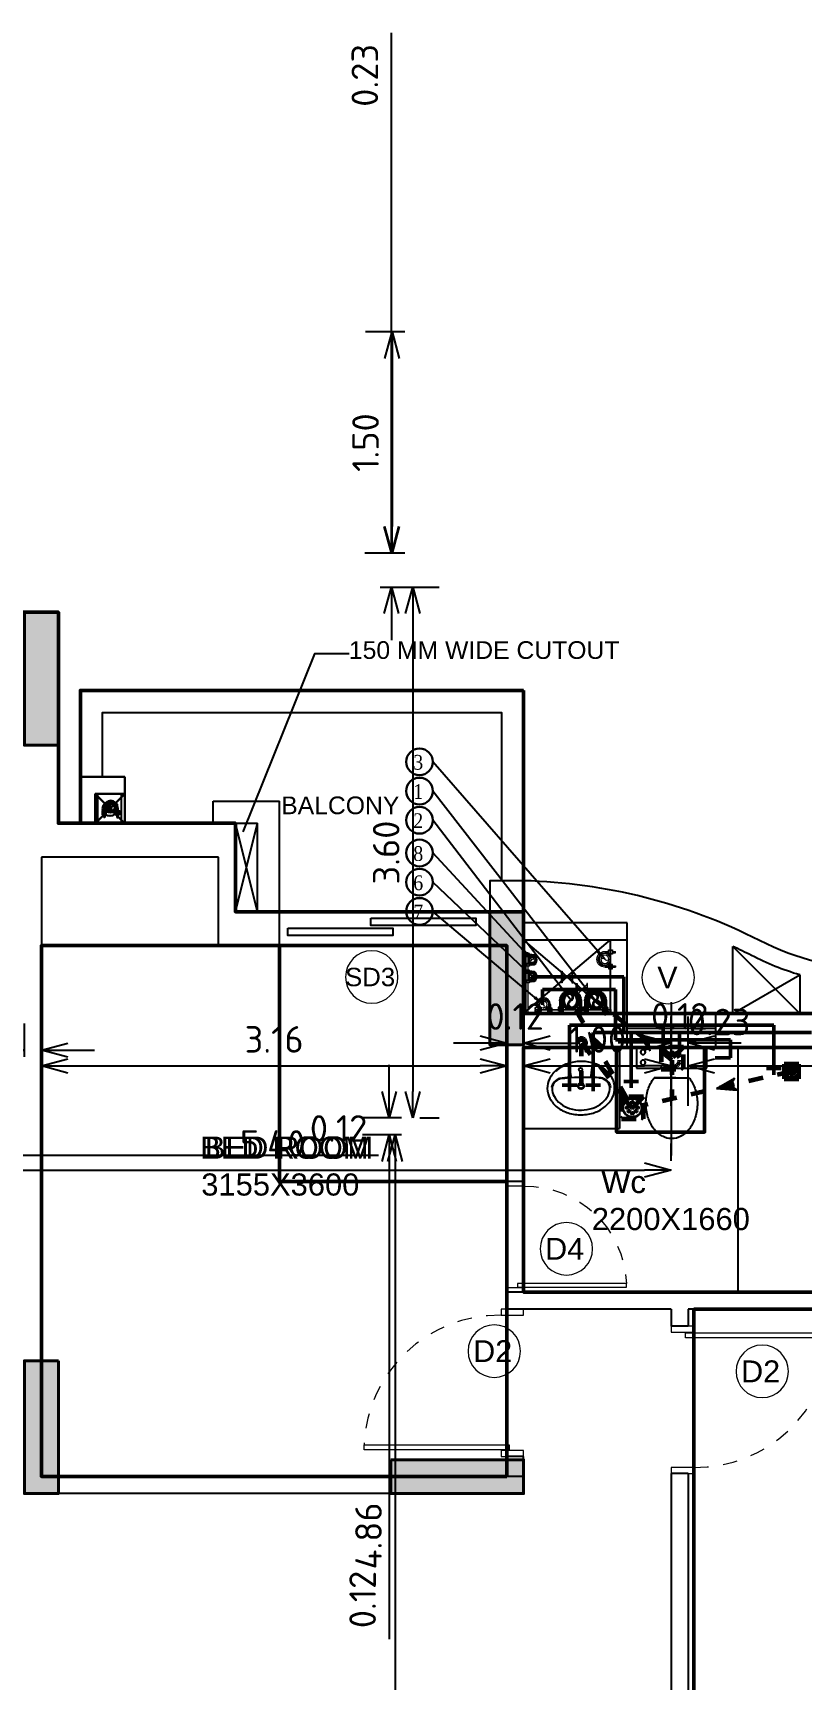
# Model space of a CAD drawing. Header units: inches. Extents: x 0 to 429, y 0 to 146.
# Drawn here: x 191.74 to 196.96, y 123.6 to 134.77 of the extents above; entities that cross this region are included whole.
import ezdxf
from ezdxf.enums import TextEntityAlignment as Align

# ---------------------------------------------------------------- set-up
doc = ezdxf.new("R2010")
doc.units = ezdxf.units.IN
doc.header["$MEASUREMENT"] = 0
doc.linetypes.add('Xr-4BHK-A-B-Ground-Sub$0$HIDDEN', pattern=[0.375, 0.25, -0.125])
doc.layers.get('DEFPOINTS').update_dxf_attribs({"lineweight": 18})
for name, color, linetype, lineweight in [('FLOOR-GROUND', 7, 'Continuous', 50), ('XR-4BHK-A-B-GROUND-SUB$0$1PL-SHAFT-PIPE-TEXT-50', 213, 'Continuous', 30), ('XR-4BHK-A-B-GROUND-SUB$0$CUTOUT', 6, 'Continuous', 30), ('XR-4BHK-A-B-GROUND-SUB$0$DOOR', 34, 'Continuous', 20), ('XR-4BHK-A-B-GROUND-SUB$0$PIPE', 30, 'Continuous', 30), ('XR-4BHK-A-B-GROUND-SUB$0$TOWER-COL', 1, 'Continuous', 40), ('XR-4BHK-A-B-GROUND-SUB$0$TOWER-COL-HATCH', 9, 'Continuous', 5), ('XR-4BHK-A-B-GROUND-SUB$0$WALL', 7, 'Continuous', 30)]:
    doc.layers.add(name, color=color, linetype=linetype, lineweight=lineweight)
doc.layers.add('XR-4BHK-A-B-GROUND-SUB$0$1PL-SHAFT-PIPE', color=7, linetype='Continuous')
doc.layers.add('XR-4BHK-A-B-GROUND-SUB$0$ELE', color=4, linetype='Continuous')
for name, color, linetype, lineweight, true_color in [('XR-4BHK-A-B-GROUND-SUB$0$SEWERARE LINE', 7, 'Continuous', 35, 0xca2d12), ('XR-4BHK-A-B-GROUND-SUB$0$STROM WATER', 7, 'Continuous', 25, 0x00001a), ('XR-4BHK-A-B-GROUND-SUB$0$WATER SUPPLAY', 7, 'Continuous', 0, 0x00f000)]:
    doc.layers.add(name, color=color, linetype=linetype, lineweight=lineweight, true_color=true_color)
doc.styles.add('Sanvi Common', font='isocpeur.ttf')
doc.styles.add('Xr-4BHK-A-B-Ground-Sub$0$$0$DIM', font='arial.ttf', dxfattribs={"height": 4})
doc.styles.add('Xr-4BHK-A-B-Ground-Sub$0$$1$Standard', font='arial.ttf')
doc.styles.add('Xr-4BHK-A-B-Ground-Sub$0$DIM', font='arial.ttf')
doc.styles.add('Xr-4BHK-A-B-Ground-Sub$0$Standard', font='ARIALN.TTF')
doc.styles.add('Xr-4BHK-A-B-Ground-Sub$0$TIMES-ROMAN', font='times.ttf', dxfattribs={"width": 0.9})
doc.styles.add('Xr-4BHK-A-B-Typical-Sub$0$DIM', font='arial.ttf')
doc.dimstyles.new('Sanvi Common', dxfattribs={"dimtxt": 0.18, "dimasz": 0.18, "dimexe": 0.18, "dimexo": 0.0625, "dimgap": 0.09, "dimtad": 1, "dimzin": 0, "dimdsep": 46, "dimtxsty": 'Sanvi Common', "dimblk": 'OPEN30', "dimcen": 0.09, "dimclrd": 68, "dimclre": 68, "dimclrt": 40, "dimadec": 0, "dimazin": 0, "dimtfac": 1, "dimtofl": 0, "dimtmove": 0, "dimatfit": 3, "dimldrblk": 'OPEN30', "dimfxl": 1, "dimtolj": 1, "dimtzin": 0, "dimarcsym": 0})
doc.dimstyles.new('Xr-4BHK-A-B-Ground-Sub$0$DIM 75', dxfattribs={"dimtxt": 75, "dimasz": 75, "dimexe": 0.18, "dimexo": 0.0625, "dimgap": 0.09, "dimtad": 0, "dimtih": 1, "dimtoh": 1, "dimdec": 0, "dimzin": 0, "dimdsep": 46, "dimtxsty": 'Xr-4BHK-A-B-Ground-Sub$0$Standard', "dimcen": 0.09, "dimclrd": 256, "dimclre": 256, "dimclrt": 256, "dimadec": 0, "dimazin": 0, "dimtfac": 1, "dimtdec": 0, "dimtofl": 0, "dimtmove": 0, "dimatfit": 3, "dimfxl": 1, "dimtolj": 1, "dimtzin": 0, "dimarcsym": 0})

# ---------------------------------------------------------------- blocks, each defined once
blk = doc.blocks.new('Xr-4BHK-A-B-Ground-Sub$0$basin6')
blk.add_lwpolyline([(285, -227, 0.120605), (265, -143, 0.10507), (202, -67, 0.088649), (113, -18, 0.079738), (1, 0, 0.079738), (-111, -18, 0.088649), (-201, -66, 0.10507), (-264, -142, 0.120605), (-285, -226, 0.120605), (-264, -310, 0.10507), (-202, -387, 0.088649), (-112, -435, 0.079738), (0, -453, 0.079738), (112, -436, 0.088649), (201, -387, 0.10507), (265, -311, 0.120605)], format="xyb", close=True)
for points in [[(-210, -80, -0.016805), (-198, -70, -0.092161), (-106, -21, -0.435128), (-100, -25), (-85, -124, -0.44775), (-92, -134, 0.015365), (-179, -141, 0.272514), (-249, -216, 0.272514)], [(210, -80, 0.016805), (198, -70, 0.092161), (107, -21, 0.435128), (100, -25), (86, -124, 0.396344), (97, -135, -0.011856), (170, -140, -0.340407), (250, -227)], [(-244, -217, 0.017243), (-245, -226, 0.120605), (-229, -292, 0.10507), (-177, -355, 0.088649), (-99, -397, 0.079738), (0, -413, 0.079738), (99, -398, 0.088649), (177, -356, 0.10507), (229, -293, 0.120605), (245, -227, 0.120605)]]:
    blk.add_lwpolyline(points, format="xyb")
for centre, radius in [((0, -69), 14.5), ((1, -209), 26.4), ((1, -209), 21)]:
    blk.add_circle(centre, radius)
for centre, radius, start, end in [((-3, -1750), 1614, 84.2769, 96.2123), ((-151, -238), 95.4, 106.2953, 167.2703), ((155, -235), 90.2, 4.8775, 88.7186)]:
    blk.add_arc(centre, radius, start, end)
blk = doc.blocks.new('Xr-4BHK-A-B-Ground-Sub$0$1111')
for p, q in [((-6719, 24832), (-6719, 24832)), ((-6770, 24611), (-7009, 24611)), ((-6919, 24611), (-6770, 24611)), ((-7128, 24546), (-7128, 24404)), ((-6651, 24546), (-7128, 24546)), ((-6651, 24404), (-6651, 24546)), ((-7128, 24404), (-6651, 24404)), ((-6850, 24404), (-6850, 24404)), ((-6703, 24404), (-6703, 24404))]:
    blk.add_line(p, q)
at = {"extrusion": (0, 0, -1)}
for centre, major_axis, ratio, start_param, end_param in [((-6890, 24895), (90.6, 90.6), 1, -1.303122, -0.785398), ((-6890, 24895), (-90.6, 90.6), 1, 0.785398, 1.303122), ((-6811, 24807), (176, 176), 1, 4.219591, 4.555787), ((-6859, 24842), (-134, 134), 1, 6.126583, 6.550859), ((-6920, 24842), (134, 134), 1, -0.267674, 0.156602), ((-6968, 24807), (-176, 176), 1, 1.727398, 2.063595), ((-6736, 24784), (232, 232), 1, 3.926991, 4.219591), ((-7043, 24784), (232, 232), 1, 0.492798, 0.785398), ((-6736, 24784), (-232, 232), 1, 5.205187, 5.497787), ((-6811, 24762), (-176, 176), 1, 4.868991, 5.205187), ((-6968, 24762), (-231, 91), 0.988951, 3.056609, 3.421062), ((-7043, 24784), (232, 232), 1, 0.785398, 1.077998), ((-6859, 24727), (-134, 134), 1, 4.837165, 4.868991), ((-6695, 24507), (-11.5, 11.5), 1, 3.141593, 9.424778), ((-6695, 24437), (11.5, 11.5), 1, 1.570796326805002, 7.853981633984588)]:
    blk.add_ellipse(centre, major_axis=major_axis, ratio=ratio, start_param=start_param, end_param=end_param, dxfattribs=at)
blk = doc.blocks.new('Xr-4BHK-A-B-Ground-Sub$0$d-750')
at = {"layer": 'XR-4BHK-A-B-GROUND-SUB$0$DOOR'}
for p, q in [((0, 718.7), (0, 750)), ((0, 750), (115, 750)), ((115, 718.7), (0, 718.7)), ((115, 750), (115, 718.7)), ((0, 0), (0, 31.2)), ((0, 31.2), (115, 31.2)), ((115, 31.2), (115, 0)), ((115, 0), (0, 0))]:
    blk.add_line(p, q, dxfattribs=at)
blk.add_lwpolyline([(73.9, 34.2), (811.3, 34.2), (811.3, 59.2), (73.9, 59.2)], close=True, dxfattribs=at)
at = {"layer": 'XR-4BHK-A-B-GROUND-SUB$0$DOOR', "color": 8, "linetype": 'Xr-4BHK-A-B-Ground-Sub$0$HIDDEN', "extrusion": (0, 0, -1)}
blk.add_ellipse((125, 31.2), major_axis=(218.4, 652.1), ratio=0.99874, start_param=-0.33813, end_param=1.207251, dxfattribs=at)
blk = doc.blocks.new('Xr-4BHK-A-B-Ground-Sub$0$RWP')
at = {"layer": 'XR-4BHK-A-B-GROUND-SUB$0$CUTOUT'}
for p, q in [((0, 200), (200, 0)), ((200, 200), (0, 0))]:
    blk.add_line(p, q, dxfattribs=at)
blk.add_lwpolyline([(0, 0), (200, 0), (200, 200), (0, 200)], close=True, dxfattribs=at)
at = {"layer": 'XR-4BHK-A-B-GROUND-SUB$0$ELE'}
for p, q in [((0, 200), (0, 0)), ((25, 200), (25, 0))]:
    blk.add_line(p, q, dxfattribs=at)
at = {"layer": 'XR-4BHK-A-B-GROUND-SUB$0$PIPE'}
blk.add_circle((100, 100), 50, dxfattribs=at)
at = {"layer": 'XR-4BHK-A-B-GROUND-SUB$0$WALL'}
for p, q in [((0, 315), (300, 315)), ((0, 200), (0, 315)), ((300, 0), (300, 315)), ((0, 200), (185, 200)), ((185, 0), (185, 200))]:
    blk.add_line(p, q, dxfattribs=at)
blk = doc.blocks.new('Xr-4BHK-A-B-Ground-Sub$0$REV.CO.')
at = {"layer": 'XR-4BHK-A-B-GROUND-SUB$0$TOWER-COL-HATCH'}
for points in [[(451646, 19800), (451416, 19800), (451416, 20700), (451646, 20700)], [(454801, 18670), (454571, 18670), (454571, 17769), (454801, 17769)], [(451646, 14725), (451416, 14725), (451416, 15626), (451646, 15626)], [(454801, 14955), (454801, 14725), (453901, 14725), (453901, 14955)]]:
    blk.add_hatch(color=256, dxfattribs=at).paths.add_polyline_path(points)
at = {"layer": 'XR-4BHK-A-B-GROUND-SUB$0$TOWER-COL'}
for points in [[(451646, 20700), (451416, 20700), (451416, 19800), (451646, 19800)], [(454801, 18670), (454571, 18670), (454571, 17769), (454801, 17769)], [(451646, 15626), (451416, 15626), (451416, 14725), (451646, 14725)], [(453901, 14955), (453901, 14725), (454801, 14725), (454801, 14955)]]:
    blk.add_lwpolyline(points, close=True, dxfattribs=at)
blk = doc.blocks.new('Xr-4BHK-A-B-Ground-Sub$0$$0$DOOR NO')
at = {"lineweight": 0}
blk.add_circle((0, 0), 10, dxfattribs=at)
at = {"style": 'Xr-4BHK-A-B-Ground-Sub$0$$0$DIM'}
blk.add_attdef('X1', text='', height=9, dxfattribs=at).set_placement((0, 0), align=Align.MIDDLE_CENTER)
blk = doc.blocks.new('_Open30')
at = {"color": 0, "linetype": 'ByBlock', "lineweight": -2}
for p, q in [((-1, 0.268), (0, 0)), ((0, 0), (-1, -0.268)), ((0, 0), (-1, 0))]:
    blk.add_line(p, q, dxfattribs=at)
blk = doc.blocks.new('*D101')
at = {"color": 68, "lineweight": -2, "transparency": 16777216}
for p, q in [((191.685, 127.827), (191.685, 128.052)), ((191.8, 127.827), (191.8, 128.052)), ((191.505, 127.872), (188.265, 127.872)), ((191.98, 127.872), (192.16, 127.872))]:
    blk.add_line(p, q, dxfattribs=at)
at = {"layer": 'DEFPOINTS', "color": 0, "transparency": 16777216}
for p in [(191.8, 127.872), (191.685, 127.765), (191.8, 127.765)]:
    blk.add_point(p, dxfattribs=at)
at = {"color": 68, "lineweight": -2, "transparency": 16777216, "xscale": 0.18, "yscale": 0.18, "zscale": 0.18}
blk.add_blockref('_Open30', (191.685, 127.872), dxfattribs=at)
at = {"color": 68, "lineweight": -2, "transparency": 16777216, "xscale": 0.18, "yscale": 0.18, "zscale": 0.18, "rotation": 180}
blk.add_blockref('_Open30', (191.8, 127.872), dxfattribs=at)
at = {"color": 40, "transparency": 16777216, "insert": (188.535, 128.052), "char_height": 0.18, "attachment_point": 5, "style": 'Sanvi Common'}
blk.add_mtext('\\A1;0.12', dxfattribs=at)
blk = doc.blocks.new('*D102')
at = {"color": 68, "lineweight": -2, "transparency": 16777216}
for p, q in [((191.8, 127.827), (191.8, 127.945)), ((194.955, 127.589), (194.955, 127.945)), ((191.98, 127.765), (194.775, 127.765))]:
    blk.add_line(p, q, dxfattribs=at)
at = {"layer": 'DEFPOINTS', "color": 0, "transparency": 16777216}
for p in [(191.8, 127.765), (194.955, 127.765), (194.955, 127.527)]:
    blk.add_point(p, dxfattribs=at)
at = {"color": 68, "lineweight": -2, "transparency": 16777216, "xscale": 0.18, "yscale": 0.18, "zscale": 0.18, "rotation": 180}
blk.add_blockref('_Open30', (191.8, 127.765), dxfattribs=at)
at = {"color": 68, "lineweight": -2, "transparency": 16777216, "xscale": 0.18, "yscale": 0.18, "zscale": 0.18}
blk.add_blockref('_Open30', (194.955, 127.765), dxfattribs=at)
at = {"color": 40, "transparency": 16777216, "insert": (193.378, 127.945), "char_height": 0.18, "attachment_point": 5, "style": 'Sanvi Common'}
blk.add_mtext('\\A1;3.16', dxfattribs=at)
blk = doc.blocks.new('*D103')
at = {"color": 68, "lineweight": -2, "transparency": 16777216}
for p, q in [((194.955, 127.589), (194.955, 128.1)), ((195.07, 127.589), (195.07, 128.1)), ((194.775, 127.92), (194.595, 127.92)), ((195.25, 127.92), (195.43, 127.92))]:
    blk.add_line(p, q, dxfattribs=at)
at = {"layer": 'DEFPOINTS', "color": 0, "transparency": 16777216}
for p in [(195.07, 127.92), (194.955, 127.527), (195.07, 127.527)]:
    blk.add_point(p, dxfattribs=at)
at = {"color": 68, "lineweight": -2, "transparency": 16777216, "xscale": 0.18, "yscale": 0.18, "zscale": 0.18}
blk.add_blockref('_Open30', (194.955, 127.92), dxfattribs=at)
at = {"color": 68, "lineweight": -2, "transparency": 16777216, "xscale": 0.18, "yscale": 0.18, "zscale": 0.18, "rotation": 180}
blk.add_blockref('_Open30', (195.07, 127.92), dxfattribs=at)
at = {"color": 40, "transparency": 16777216, "insert": (195.013, 128.1), "char_height": 0.18, "attachment_point": 5, "style": 'Sanvi Common'}
blk.add_mtext('\\A1;0.12', dxfattribs=at)
blk = doc.blocks.new('*D104')
at = {"color": 68, "lineweight": -2, "transparency": 16777216}
for p, q in [((195.07, 127.589), (195.07, 127.945)), ((196.07, 127.494), (196.07, 127.945)), ((195.25, 127.765), (195.89, 127.765))]:
    blk.add_line(p, q, dxfattribs=at)
at = {"layer": 'DEFPOINTS', "color": 0, "transparency": 16777216}
for p in [(196.07, 127.765), (195.07, 127.527), (196.07, 127.432)]:
    blk.add_point(p, dxfattribs=at)
at = {"color": 68, "lineweight": -2, "transparency": 16777216, "xscale": 0.18, "yscale": 0.18, "zscale": 0.18, "rotation": 180}
blk.add_blockref('_Open30', (195.07, 127.765), dxfattribs=at)
at = {"color": 68, "lineweight": -2, "transparency": 16777216, "xscale": 0.18, "yscale": 0.18, "zscale": 0.18}
blk.add_blockref('_Open30', (196.07, 127.765), dxfattribs=at)
at = {"color": 40, "transparency": 16777216, "insert": (195.57, 127.945), "char_height": 0.18, "attachment_point": 5, "style": 'Sanvi Common'}
blk.add_mtext('\\A1;1.00', dxfattribs=at)
blk = doc.blocks.new('*D105')
at = {"color": 68, "lineweight": -2, "transparency": 16777216}
for p, q in [((196.07, 127.494), (196.07, 128.101)), ((196.185, 127.494), (196.185, 128.101)), ((195.89, 127.921), (195.71, 127.921)), ((196.365, 127.921), (196.545, 127.921))]:
    blk.add_line(p, q, dxfattribs=at)
at = {"layer": 'DEFPOINTS', "color": 0, "transparency": 16777216}
for p in [(196.185, 127.921), (196.07, 127.432), (196.185, 127.432)]:
    blk.add_point(p, dxfattribs=at)
at = {"color": 68, "lineweight": -2, "transparency": 16777216, "xscale": 0.18, "yscale": 0.18, "zscale": 0.18}
blk.add_blockref('_Open30', (196.07, 127.921), dxfattribs=at)
at = {"color": 68, "lineweight": -2, "transparency": 16777216, "xscale": 0.18, "yscale": 0.18, "zscale": 0.18, "rotation": 180}
blk.add_blockref('_Open30', (196.185, 127.921), dxfattribs=at)
at = {"color": 40, "transparency": 16777216, "insert": (196.128, 128.101), "char_height": 0.18, "attachment_point": 5, "style": 'Sanvi Common'}
blk.add_mtext('\\A1;0.12', dxfattribs=at)
blk = doc.blocks.new('*D106')
at = {"color": 68, "lineweight": -2, "transparency": 16777216}
for p, q in [((196.185, 127.494), (196.185, 127.945)), ((199.635, 127.689), (199.635, 127.945)), ((196.365, 127.765), (199.455, 127.765))]:
    blk.add_line(p, q, dxfattribs=at)
at = {"layer": 'DEFPOINTS', "color": 0, "transparency": 16777216}
for p in [(199.635, 127.765), (199.635, 127.627), (196.185, 127.432)]:
    blk.add_point(p, dxfattribs=at)
at = {"color": 68, "lineweight": -2, "transparency": 16777216, "xscale": 0.18, "yscale": 0.18, "zscale": 0.18, "rotation": 180}
blk.add_blockref('_Open30', (196.185, 127.765), dxfattribs=at)
at = {"color": 68, "lineweight": -2, "transparency": 16777216, "xscale": 0.18, "yscale": 0.18, "zscale": 0.18}
blk.add_blockref('_Open30', (199.635, 127.765), dxfattribs=at)
at = {"color": 40, "transparency": 16777216, "insert": (197.91, 127.945), "char_height": 0.18, "attachment_point": 5, "style": 'Sanvi Common'}
blk.add_mtext('\\A1;3.45', dxfattribs=at)
blk = doc.blocks.new('*D107')
at = {"color": 68, "lineweight": -2, "transparency": 16777216}
for p, q in [((199.635, 127.689), (199.635, 128.063)), ((199.865, 127.689), (199.865, 128.063)), ((199.455, 127.883), (196.107, 127.883)), ((200.045, 127.883), (200.225, 127.883))]:
    blk.add_line(p, q, dxfattribs=at)
at = {"layer": 'DEFPOINTS', "color": 0, "transparency": 16777216}
for p in [(199.865, 127.883), (199.635, 127.627), (199.865, 127.627)]:
    blk.add_point(p, dxfattribs=at)
at = {"color": 68, "lineweight": -2, "transparency": 16777216, "xscale": 0.18, "yscale": 0.18, "zscale": 0.18}
blk.add_blockref('_Open30', (199.635, 127.883), dxfattribs=at)
at = {"color": 68, "lineweight": -2, "transparency": 16777216, "xscale": 0.18, "yscale": 0.18, "zscale": 0.18, "rotation": 180}
blk.add_blockref('_Open30', (199.865, 127.883), dxfattribs=at)
at = {"color": 40, "transparency": 16777216, "insert": (196.395, 128.063), "char_height": 0.18, "attachment_point": 5, "style": 'Sanvi Common'}
blk.add_mtext('\\A1;0.23', dxfattribs=at)
blk = doc.blocks.new('*D117')
at = {"color": 68, "lineweight": -2, "transparency": 16777216}
for p, q in [((194.264, 132.742), (193.998, 132.742)), ((194.178, 132.562), (194.178, 131.422)), ((194.264, 131.242), (193.998, 131.242))]:
    blk.add_line(p, q, dxfattribs=at)
at = {"layer": 'DEFPOINTS', "color": 0, "transparency": 16777216}
for p in [(194.326, 132.742), (194.178, 131.242), (194.326, 131.242)]:
    blk.add_point(p, dxfattribs=at)
at = {"color": 68, "lineweight": -2, "transparency": 16777216, "xscale": 0.18, "yscale": 0.18, "zscale": 0.18}
for p, rotation in [((194.178, 132.742), 90), ((194.178, 131.242), 270)]:
    blk.add_blockref('_Open30', p, dxfattribs=dict(at, rotation=rotation))
at = {"color": 40, "transparency": 16777216, "insert": (193.998, 131.992), "char_height": 0.18, "attachment_point": 5, "rotation": 90, "style": 'Sanvi Common'}
blk.add_mtext('\\A1;1.50', dxfattribs=at)
blk = doc.blocks.new('*D118')
at = {"color": 68, "lineweight": -2, "transparency": 16777216}
for p, q in [((194.173, 131.422), (194.173, 134.77)), ((194.264, 131.242), (193.993, 131.242)), ((194.098, 131.012), (194.353, 131.012)), ((194.173, 130.832), (194.173, 130.652))]:
    blk.add_line(p, q, dxfattribs=at)
at = {"layer": 'DEFPOINTS', "color": 0, "transparency": 16777216}
for p in [(194.326, 131.242), (194.035, 131.012), (194.173, 131.012)]:
    blk.add_point(p, dxfattribs=at)
at = {"color": 68, "lineweight": -2, "transparency": 16777216, "xscale": 0.18, "yscale": 0.18, "zscale": 0.18}
for p, rotation in [((194.173, 131.242), 270), ((194.173, 131.012), 90)]:
    blk.add_blockref('_Open30', p, dxfattribs=dict(at, rotation=rotation))
at = {"color": 40, "transparency": 16777216, "insert": (193.993, 134.482), "char_height": 0.18, "attachment_point": 5, "rotation": 90, "style": 'Sanvi Common'}
blk.add_mtext('\\A1;0.23', dxfattribs=at)
blk = doc.blocks.new('*D119')
at = {"color": 68, "lineweight": -2, "transparency": 16777216}
for p, q in [((194.098, 131.012), (194.498, 131.012)), ((194.318, 130.832), (194.318, 127.592)), ((194.366, 127.412), (194.498, 127.412))]:
    blk.add_line(p, q, dxfattribs=at)
at = {"layer": 'DEFPOINTS', "color": 0, "transparency": 16777216}
for p in [(194.035, 131.012), (194.304, 127.412), (194.318, 127.412)]:
    blk.add_point(p, dxfattribs=at)
at = {"color": 68, "lineweight": -2, "transparency": 16777216, "xscale": 0.18, "yscale": 0.18, "zscale": 0.18}
for p, rotation in [((194.318, 131.012), 90), ((194.318, 127.412), 270)]:
    blk.add_blockref('_Open30', p, dxfattribs=dict(at, rotation=rotation))
at = {"color": 40, "transparency": 16777216, "insert": (194.138, 129.212), "char_height": 0.18, "attachment_point": 5, "rotation": 90, "style": 'Sanvi Common'}
blk.add_mtext('\\A1;3.60', dxfattribs=at)
blk = doc.blocks.new('*D120')
at = {"color": 68, "lineweight": -2, "transparency": 16777216}
for p, q in [((194.158, 127.592), (194.158, 127.772)), ((194.241, 127.412), (193.978, 127.412)), ((194.241, 127.297), (193.978, 127.297)), ((194.158, 127.117), (194.158, 123.877))]:
    blk.add_line(p, q, dxfattribs=at)
at = {"layer": 'DEFPOINTS', "color": 0, "transparency": 16777216}
for p in [(194.304, 127.412), (194.158, 127.297), (194.304, 127.297)]:
    blk.add_point(p, dxfattribs=at)
at = {"color": 68, "lineweight": -2, "transparency": 16777216, "xscale": 0.18, "yscale": 0.18, "zscale": 0.18}
for p, rotation in [((194.158, 127.412), 270), ((194.158, 127.297), 90)]:
    blk.add_blockref('_Open30', p, dxfattribs=dict(at, rotation=rotation))
at = {"color": 40, "transparency": 16777216, "insert": (193.978, 124.147), "char_height": 0.18, "attachment_point": 5, "rotation": 90, "style": 'Sanvi Common'}
blk.add_mtext('\\A1;0.12', dxfattribs=at)
blk = doc.blocks.new('*D121')
at = {"color": 68, "lineweight": -2, "transparency": 16777216}
for p, q in [((194.241, 127.297), (194.018, 127.297)), ((194.198, 127.117), (194.198, 122.617)), ((192.623, 122.437), (194.378, 122.437))]:
    blk.add_line(p, q, dxfattribs=at)
at = {"layer": 'DEFPOINTS', "color": 0, "transparency": 16777216}
for p in [(194.304, 127.297), (192.56, 122.437), (194.198, 122.437)]:
    blk.add_point(p, dxfattribs=at)
at = {"color": 68, "lineweight": -2, "transparency": 16777216, "xscale": 0.18, "yscale": 0.18, "zscale": 0.18}
for p, rotation in [((194.198, 127.297), 90), ((194.198, 122.437), 270)]:
    blk.add_blockref('_Open30', p, dxfattribs=dict(at, rotation=rotation))
at = {"color": 40, "transparency": 16777216, "insert": (194.018, 124.578), "char_height": 0.18, "attachment_point": 5, "rotation": 90, "style": 'Sanvi Common'}
blk.add_mtext('\\A1;4.86', dxfattribs=at)
blk = doc.blocks.new('*D160')
at = {"color": 68, "lineweight": -2, "transparency": 16777216}
for p, q in [((190.55, 127.034), (190.55, 127.341)), ((190.665, 127.092), (190.665, 127.341)), ((190.37, 127.161), (190.19, 127.161)), ((190.845, 127.161), (194.085, 127.161))]:
    blk.add_line(p, q, dxfattribs=at)
at = {"layer": 'DEFPOINTS', "color": 0, "transparency": 16777216}
for p in [(190.665, 127.161), (190.665, 127.029), (190.55, 126.972)]:
    blk.add_point(p, dxfattribs=at)
at = {"color": 68, "lineweight": -2, "transparency": 16777216, "xscale": 0.18, "yscale": 0.18, "zscale": 0.18}
blk.add_blockref('_Open30', (190.55, 127.161), dxfattribs=at)
at = {"color": 68, "lineweight": -2, "transparency": 16777216, "xscale": 0.18, "yscale": 0.18, "zscale": 0.18, "rotation": 180}
blk.add_blockref('_Open30', (190.665, 127.161), dxfattribs=at)
at = {"color": 40, "transparency": 16777216, "insert": (193.815, 127.341), "char_height": 0.18, "attachment_point": 5, "style": 'Sanvi Common'}
blk.add_mtext('\\A1;0.12', dxfattribs=at)
blk = doc.blocks.new('*D161')
at = {"color": 68, "lineweight": -2, "transparency": 16777216}
for p, q in [((190.665, 127.092), (190.665, 127.239)), ((196.07, 127.122), (196.07, 127.239)), ((190.845, 127.059), (195.89, 127.059))]:
    blk.add_line(p, q, dxfattribs=at)
at = {"layer": 'DEFPOINTS', "color": 0, "transparency": 16777216}
for p in [(190.665, 127.029), (196.07, 127.059), (196.07, 127.059)]:
    blk.add_point(p, dxfattribs=at)
at = {"color": 68, "lineweight": -2, "transparency": 16777216, "xscale": 0.18, "yscale": 0.18, "zscale": 0.18, "rotation": 180}
blk.add_blockref('_Open30', (190.665, 127.059), dxfattribs=at)
at = {"color": 68, "lineweight": -2, "transparency": 16777216, "xscale": 0.18, "yscale": 0.18, "zscale": 0.18}
blk.add_blockref('_Open30', (196.07, 127.059), dxfattribs=at)
at = {"color": 40, "transparency": 16777216, "insert": (193.368, 127.239), "char_height": 0.18, "attachment_point": 5, "style": 'Sanvi Common'}
blk.add_mtext('\\A1;5.40', dxfattribs=at)
blk = doc.blocks.new('Xr-4BHK-A-B-Ground-Sub$0$P-VALVE')
at = {"linetype": 'Continuous'}
for p, q in [((-19.7, 19), (19.7, 19)), ((-19.7, 16.4), (-19.7, 19)), ((19.7, 16.4), (-19.7, 16.4)), ((-17, -16.4), (17, 16.4)), ((-17, 16.4), (17, -16.4)), ((19.7, 19), (19.7, 16.4)), ((19.7, -16.4), (-19.7, -16.4)), ((-19.7, -16.4), (-19.7, -19)), ((-19.7, -19), (19.7, -19)), ((19.7, -19), (19.7, -16.4))]:
    blk.add_line(p, q, dxfattribs=at)
blk = doc.blocks.new('Xr-4BHK-A-B-Ground-Sub$0$A$C14D55273')
at = {"layer": 'XR-4BHK-A-B-GROUND-SUB$0$WATER SUPPLAY', "lineweight": 50}
for p, q in [((7611, -2472), (8239, -2472)), ((7688, -2662), (7688, -2557)), ((7688, -2557), (8184, -2557)), ((8184, -2557), (8184, -2899)), ((8239, -2472), (8239, -2849)), ((9256, -2799), (7872, -2799)), ((7872, -3248), (7872, -2799)), ((9513, -2849), (8032, -2849)), ((8032, -3248), (8032, -2849)), ((8963, -2899), (8184, -2899)), ((8289, -3224), (8289, -2849)), ((8506, -3006), (8506, -2799)), ((8616, -3006), (8616, -2849)), ((8963, -2899), (8963, -3020)), ((9256, -3137), (9256, -2799)), ((8963, -3020), (8859, -3020)), ((9206, -3094), (9306, -3094)), ((7822, -3206), (7922, -3206)), ((7982, -3206), (8082, -3206)), ((8239, -3181), (8339, -3181))]:
    blk.add_line(p, q, dxfattribs=at)
at = {"layer": 'XR-4BHK-A-B-GROUND-SUB$0$WATER SUPPLAY', "lineweight": 50, "xscale": 2.000000000000041, "yscale": 2.000000000000041, "zscale": 2.000000000000041, "rotation": 90.00001157763748}
for p in [(7855, -2472), (7955, -2557)]:
    blk.add_blockref('Xr-4BHK-A-B-Ground-Sub$0$P-VALVE', p, dxfattribs=at)
blk = doc.blocks.new('Xr-4BHK-A-B-Ground-Sub$0$CI50')
at = {"ltscale": 100}
for p, q in [((-53, 2), (-53, 13)), ((-48, 35), (-48, 13)), ((-48, 2), (-48, -2)), ((-40, 35), (-40, 13)), ((-40, 2), (-40, -2)), ((-35, 2), (-35, 13)), ((35, 2), (35, 13)), ((40, 35), (40, 13)), ((40, 2), (40, -2)), ((48, 35), (48, 13)), ((48, 2), (48, -2)), ((53, 2), (53, 13)), ((-53, -13), (-53, -2)), ((-48, -13), (-48, -31)), ((-48, -15), (-48, -31)), ((-40, -31), (-48, -31)), ((-40, -13), (-40, -31)), ((-40, -15), (-40, -31)), ((-35, -13), (-35, -2)), ((35, -13), (35, -2)), ((40, -13), (40, -31)), ((40, -15), (40, -31)), ((40, -31), (48, -31)), ((48, -13), (48, -31)), ((48, -15), (48, -31)), ((53, -13), (53, -2))]:
    blk.add_line(p, q, dxfattribs=at)
for points in [[(-58, 2), (-31, 2), (-31, 13), (-58, 13)], [(58, 2), (31, 2), (31, 13), (58, 13)], [(-58, -13), (-31, -13), (-31, -2), (-58, -2)], [(58, -13), (31, -13), (31, -2), (58, -2)]]:
    blk.add_lwpolyline(points, close=True, dxfattribs=at)
for radius in [35, 25]:
    blk.add_circle((0, 35), radius, dxfattribs=at)
for centre, radius, start, end in [((0, 35), 48.3, 0, 180), ((0, 35), 40.3, 360, 180), ((7, 47), 14.3, 119.0199, 240.9801), ((-7, 22), 14.3, 299.0199, 60.9801)]:
    blk.add_arc(centre, radius, start, end, dxfattribs=at)
blk = doc.blocks.new('Xr-4BHK-A-B-Ground-Sub$0$CI100')
at = {"layer": 'XR-4BHK-A-B-GROUND-SUB$0$SEWERARE LINE', "ltscale": 100}
for p, q in [((-79, 0), (-79, 11)), ((-74, 61), (-74, 11)), ((-66, 61), (-66, 11)), ((-61, 0), (-61, 11)), ((61, 0), (61, 11)), ((66, 61), (66, 11)), ((74, 61), (74, 11)), ((79, 0), (79, 11)), ((-79, -15), (-79, -4)), ((-74, 0), (-74, -4)), ((-74, -15), (-74, -37)), ((-74, -17), (-74, -37)), ((-66, -37), (-74, -37)), ((-66, 0), (-66, -4)), ((-66, -15), (-66, -37)), ((-66, -17), (-66, -37)), ((-61, -15), (-61, -4)), ((61, -15), (61, -4)), ((66, 0), (66, -4)), ((66, -15), (66, -37)), ((66, -17), (66, -37)), ((66, -37), (74, -37)), ((74, 0), (74, -4)), ((74, -15), (74, -37)), ((74, -17), (74, -37)), ((79, -15), (79, -4))]:
    blk.add_line(p, q, dxfattribs=at)
for points in [[(-85, 0), (-55, 0), (-55, 11), (-85, 11)], [(85, 0), (55, 0), (55, 11), (85, 11)], [(-85, -15), (-55, -15), (-55, -4), (-85, -4)], [(85, -15), (55, -15), (55, -4), (85, -4)]]:
    blk.add_lwpolyline(points, close=True, dxfattribs=at)
for radius in [60.7, 50]:
    blk.add_circle((0, 61), radius, dxfattribs=at)
for centre, radius, start, end in [((0, 61), 74, 0, 180), ((0, 61), 66, 0, 180), ((14, 86), 28.6, 119.0199, 240.9801), ((-14, 36), 28.6, 299.0199, 60.9801)]:
    blk.add_arc(centre, radius, start, end, dxfattribs=at)
blk = doc.blocks.new('Xr-4BHK-A-B-Ground-Sub$0$A6')
at = {"linetype": 'Continuous', "lineweight": -3}
h = blk.add_hatch(dxfattribs=at)
h.set_pattern_fill('ANSI31', color=8, scale=51.850019, angle=269.9862, style=0)
h.set_pattern_definition([(314.9862146, (-3558.9815, 121585.5365), (4.58404006, 4.58183475), [])])
h.paths.add_polyline_path([(-42, 42), (0, 0), (-42, -41), (92, 0)])
for p, q in [((-42, 42), (0, 0)), ((92, 0), (-42, 42)), ((-42, -41), (0, 0)), ((0, 0), (92, 0)), ((92, 0), (-42, -41))]:
    blk.add_line(p, q, dxfattribs=at)
blk = doc.blocks.new('Xr-4BHK-A-B-Ground-Sub$0$FT 100')
at = {"linetype": 'Continuous'}
blk.add_ellipse((0, 0), major_axis=(63.4, -2.9), ratio=1, start_param=0.046079, end_param=6.329264, dxfattribs=at)
for centre in [(-37, 0), (-23, 23), (0, 35), (0, 0), (23, 23), (37, 0), (-23, -23), (0, -35), (23, -23)]:
    blk.add_ellipse(centre, major_axis=(7.97, 0), ratio=1)
blk = doc.blocks.new('Xr-4BHK-A-B-Ground-Sub$0$A$C2521575D')
at = {"layer": 'XR-4BHK-A-B-GROUND-SUB$0$1PL-SHAFT-PIPE-TEXT-50'}
for centre in [(7638, 31536), (7638, 31338), (7638, 31140), (7638, 30918), (7638, 30720), (7638, 30522)]:
    blk.add_circle(centre, 90.6, dxfattribs=at)
at = {"layer": 'XR-4BHK-A-B-GROUND-SUB$0$SEWERARE LINE', "linetype": 'Xr-4BHK-A-B-Ground-Sub$0$HIDDEN', "lineweight": 60, "ltscale": 200}
for p, q in [((9050, 29245), (8662, 29916)), ((9350, 29514, 0), (8834, 29918)), ((8736, 29630, 0), (9043, 29240, 0)), ((8736, 29340), (8736, 29624, 0)), ((9277, 29602), (9427, 29452)), ((9427, 29602), (9277, 29452)), ((9350, 29514, 0), (9350, 29246, 0)), ((10111, 29487), (10211, 29387)), ((10211, 29487), (10111, 29387)), ((10161, 29437), (9144, 29204)), ((9007, 29265), (9157, 29115)), ((9157, 29265), (9007, 29115))]:
    blk.add_line(p, q, dxfattribs=at)
for points in [[(9277, 29452), (9427, 29452), (9427, 29602), (9277, 29602)], [(10111, 29387), (10211, 29387), (10211, 29487), (10111, 29487)], [(9007, 29115), (9157, 29115), (9157, 29265), (9007, 29265)]]:
    blk.add_lwpolyline(points, close=True, dxfattribs=at)
blk.add_circle((9350, 29514), 50, dxfattribs=at)
for centre, radius, start, end in [((8736, 29630, 0), 30, 326.4427, 213.5573), ((8736, 29624, 0), 27.3, 336.0932, 203.9068)]:
    blk.add_arc(centre, radius, start, end, dxfattribs=at)
at = {"layer": 'XR-4BHK-A-B-GROUND-SUB$0$WATER SUPPLAY'}
for p, q in [((8361, 29832), (8361, 30244)), ((8935, 29853, 0), (8435, 29853))]:
    blk.add_line(p, q, dxfattribs=at)
blk.add_lwpolyline([(8347, 29832), (8347, 30244), (8372, 30244), (8372, 29832)], close=True, dxfattribs=at)
at = {"layer": 'XR-4BHK-A-B-GROUND-SUB$0$WATER SUPPLAY', "elevation": 0}
blk.add_lwpolyline([(8935, 29832), (8435, 29832), (8435, 29857), (8935, 29857)], close=True, dxfattribs=at)
at = {"layer": 'XR-4BHK-A-B-GROUND-SUB$0$1PL-SHAFT-PIPE', "xscale": -0.9404999999969732, "yscale": 0.9404999999969732, "zscale": 0.9405}
for p in [(8662, 29859), (8831, 29859)]:
    blk.add_blockref('Xr-4BHK-A-B-Ground-Sub$0$CI100', p, dxfattribs=at)
at = {"layer": 'XR-4BHK-A-B-GROUND-SUB$0$SEWERARE LINE', "linetype": 'Xr-4BHK-A-B-Ground-Sub$0$HIDDEN', "lineweight": 60, "ltscale": 200, "extrusion": (-1.42688e-08, -8.26458e-09, 1), "rotation": 120.0933791669294}
blk.add_blockref('Xr-4BHK-A-B-Ground-Sub$0$A6', (8833, 29620, 0), dxfattribs=at)
at = {"layer": 'XR-4BHK-A-B-GROUND-SUB$0$SEWERARE LINE', "linetype": 'Xr-4BHK-A-B-Ground-Sub$0$HIDDEN', "lineweight": 60, "ltscale": 200, "extrusion": (-1.01856e-08, -1.29675e-08, 1), "rotation": 141.865113768727}
blk.add_blockref('Xr-4BHK-A-B-Ground-Sub$0$A6', (9194, 29636, 0), dxfattribs=at)
at = {"layer": 'XR-4BHK-A-B-GROUND-SUB$0$SEWERARE LINE', "linetype": 'Xr-4BHK-A-B-Ground-Sub$0$HIDDEN', "lineweight": 60, "ltscale": 200, "extrusion": (3.61004e-09, -1.60894e-08, 1), "rotation": 192.659870915123}
blk.add_blockref('Xr-4BHK-A-B-Ground-Sub$0$A6', (9742, 29341, 0), dxfattribs=at)
at = {"layer": 'XR-4BHK-A-B-GROUND-SUB$0$SEWERARE LINE', "linetype": 'Xr-4BHK-A-B-Ground-Sub$0$HIDDEN', "lineweight": 60, "ltscale": 200, "xscale": 0.6666666666669698, "yscale": 0.6666666666669698, "zscale": 0.6666666666669698, "rotation": 270}
blk.add_blockref('Xr-4BHK-A-B-Ground-Sub$0$FT 100', (10161, 29437), dxfattribs=at)
at = {"layer": 'XR-4BHK-A-B-GROUND-SUB$0$SEWERARE LINE', "linetype": 'Xr-4BHK-A-B-Ground-Sub$0$HIDDEN', "lineweight": 60, "ltscale": 200, "rotation": 270}
blk.add_blockref('Xr-4BHK-A-B-Ground-Sub$0$FT 100', (9082, 29190), dxfattribs=at)
at = {"layer": 'XR-4BHK-A-B-GROUND-SUB$0$STROM WATER'}
blk.add_blockref('Xr-4BHK-A-B-Ground-Sub$0$CI50', (5545, 31190), dxfattribs=at)
at = {"layer": 'XR-4BHK-A-B-GROUND-SUB$0$WATER SUPPLAY'}
for name, p in [('Xr-4BHK-A-B-Ground-Sub$0$A$C14D55273', (784, 32550)), ('Xr-4BHK-A-B-Ground-Sub$0$CI50', (8477, 29855))]:
    blk.add_blockref(name, p, dxfattribs=at)
for p, xscale, yscale, zscale, rotation in [((8374, 30193), 0.75, 0.75, 0.75, 270), ((8933, 30197), -1.099999999976717, 1.099999999998545, 1.1, 90), ((8374, 30080), 0.75, 0.75, 0.75, 270)]:
    blk.add_blockref('Xr-4BHK-A-B-Ground-Sub$0$CI50', p, dxfattribs=dict(at, xscale=xscale, yscale=yscale, zscale=zscale, rotation=rotation))
at = {"layer": 'XR-4BHK-A-B-GROUND-SUB$0$1PL-SHAFT-PIPE-TEXT-50', "style": 'Xr-4BHK-A-B-Ground-Sub$0$TIMES-ROMAN', "width": 0.9}
for s, p in [('3', (7629, 31483)), ('1', (7629, 31285)), ('2', (7629, 31087)), ('8', (7629, 30864)), ('6', (7629, 30666)), ('7', (7629, 30468))]:
    blk.add_text(s, height=100, rotation=0, dxfattribs=at).set_placement(p, align=Align.CENTER)
at = {"layer": 'XR-4BHK-A-B-GROUND-SUB$0$1PL-SHAFT-PIPE-TEXT-50'}
for points in [[(8894, 30197), (7728, 31536)], [(8831, 29916), (7728, 31338)], [(8666, 29918), (7728, 31140)], [(8400, 30193), (7728, 30918)], [(8401, 30080), (7728, 30720)], [(8477, 29890), (7728, 30522)]]:
    blk.add_leader(points, dimstyle='Xr-4BHK-A-B-Ground-Sub$0$DIM 75', dxfattribs=at)

msp = doc.modelspace()

# ---------------------------------------------------------------- linework, layer by layer
for p, q in [((189.616, 130.841), (191.915, 130.841)), ((191.915, 130.841), (191.915, 129.411)), ((192.965, 129.561), (193.415, 129.561)), ((192.965, 129.411), (192.965, 129.561)), ((193.415, 128.81), (193.415, 129.561)), ((192.065, 129.411), (191.915, 129.411)), ((193.115, 129.411), (192.18, 129.411)), ((193.115, 128.81), (193.115, 129.411)), ((193.115, 129.411), (193.265, 129.411)), ((193.115, 128.81), (193.265, 129.411)), ((193.265, 128.81), (193.115, 129.411)), ((193.265, 128.81), (193.265, 129.411)), ((191.8, 129.181), (191.8, 124.981)), ((193, 129.181), (191.8, 129.181)), ((193, 128.581), (193, 129.181)), ((193.115, 128.81), (193.415, 128.81)), ((193.415, 128.81), (194.84, 128.81)), ((193.415, 128.581), (193.415, 128.81)), ((195.773, 128.62), (195.773, 128.735)), ((193, 128.581), (191.8, 128.581)), ((193.415, 128.581), (193, 128.581)), ((194.84, 128.581), (193.415, 128.581)), ((195.07, 128.62), (195.773, 128.62)), ((195.07, 128.121), (195.07, 128.62)), ((195.658, 128.121), (195.07, 128.62)), ((195.07, 128.121), (195.658, 128.62)), ((195.658, 128.121), (195.658, 128.62)), ((195.773, 128.121), (195.773, 128.62)), ((196.488, 128.121), (196.488, 128.575)), ((196.942, 128.121), (196.488, 128.575)), ((196.488, 128.121), (196.942, 128.382)), ((196.942, 128.382), (196.942, 128.121)), ((194.955, 126.981), (194.955, 128.121)), ((195.07, 128.121), (195.773, 128.121)), ((195.773, 128.121), (196.373, 128.121)), ((195.773, 127.891), (195.773, 128.121)), ((196.073, 127.157), (196.073, 128.198)), ((196.373, 127.891), (196.373, 128.121)), ((196.373, 128.121), (198.138, 128.121)), ((195.773, 128.021), (196.373, 128.021)), ((195.07, 127.891), (195.773, 127.891)), ((195.07, 126.981), (195.07, 127.891)), ((195.72, 127.891), (195.72, 127.341)), ((196.373, 127.991), (195.773, 127.991)), ((196.373, 127.891), (195.773, 127.891)), ((196.373, 127.891), (197.27, 127.891)), ((196.523, 127.891), (196.523, 126.231)), ((196.768, 127.891), (196.768, 127.721)), ((196.721, 127.746), (196.815, 127.746)), ((195.07, 127.341), (195.72, 127.341)), ((195.07, 126.981), (194.955, 126.981)), ((195.07, 126.981), (195.07, 126.231)), ((197.27, 126.231), (194.955, 126.231)), ((194.955, 126.116), (194.955, 126.231)), ((196.07, 126.116), (194.955, 126.116)), ((196.07, 126.116), (196.07, 126.001)), ((197.385, 126.116), (196.185, 126.116)), ((196.185, 126.116), (196.185, 126.001)), ((196.185, 126.001), (196.07, 126.001)), ((194.955, 125.116), (194.955, 125.096)), ((195.07, 125.116), (194.955, 125.116)), ((195.07, 125.096), (195.07, 125.116)), ((196.185, 125.001), (196.07, 125.001)), ((196.07, 125.001), (196.07, 120.963)), ((196.185, 125.001), (196.185, 122.096)), ((195.07, 124.981), (191.8, 124.981)), ((195.07, 124.981), (195.07, 124.866)), ((195.07, 124.866), (191.685, 124.866))]:
    msp.add_line(p, q)
at = {"color": 4}
msp.add_lwpolyline([(193.887, 130.559), (193.652, 130.559), (193.166, 129.353)], dxfattribs=at)
for points in [[(192.065, 129.725), (192.065, 130.311), (195.07, 130.311), (195.07, 129.021)], [(192.215, 129.725), (192.215, 130.161), (194.92, 130.161), (194.92, 129.021)], [(195.773, 128.735), (195.07, 128.735), (195.07, 129.021), (194.84, 129.021), (194.84, 128.81)]]:
    msp.add_lwpolyline(points)
for points in [[(199.865, 128.735), (199.865, 129.021, 0.111051), (198.267, 128.616, -0.244497), (196.669, 128.616, 0.111051), (195.07, 129.021, -74.791831)], [(196.942, 128.382, -0.047733), (196.616, 128.514, 0.009749), (196.488, 128.575)]]:
    msp.add_lwpolyline(points, format="xyb")
for points in [[(193.471, 128.7), (194.183, 128.7), (194.183, 128.65), (193.471, 128.65)], [(194.033, 128.768), (194.745, 128.768), (194.745, 128.718), (194.033, 128.718)]]:
    msp.add_lwpolyline(points, close=True)
at = {"layer": 'FLOOR-GROUND', "color": 246}
msp.add_line((195.838, 126.231), (195.088, 126.231), dxfattribs=at)
at = {"layer": 'FLOOR-GROUND', "color": 26}
msp.add_line((194.955, 126.012), (194.955, 125.096), dxfattribs=at)
at = {"layer": 'FLOOR-GROUND', "color": 181}
msp.add_lwpolyline([(199.865, 123.561), (199.865, 128.121), (195.07, 128.121), (195.07, 128.81), (193.115, 128.81), (193.115, 129.411), (191.915, 129.411), (191.915, 130.841), (187.51, 130.841), (187.51, 124.981), (187.89, 124.981), (187.89, 119.891)], dxfattribs=at)
at = {"layer": 'FLOOR-GROUND', "color": 230}
msp.add_lwpolyline([(187.89, 119.891), (187.89, 124.981), (187.51, 124.981), (187.51, 130.841), (191.915, 130.841), (191.915, 129.411), (193.115, 129.411), (193.115, 128.81), (195.07, 128.81), (195.07, 128.121), (199.865, 128.121), (199.865, 123.561)], dxfattribs=at)
at = {"layer": 'FLOOR-GROUND', "color": 35}
msp.add_lwpolyline([(195.07, 130.311), (192.065, 130.311), (192.065, 129.411), (193.115, 129.411), (193.115, 128.81), (195.07, 128.81)], close=True, dxfattribs=at)
at = {"layer": 'FLOOR-GROUND', "color": 150}
for points in [[(194.955, 124.981), (191.8, 124.981), (191.8, 128.581), (194.955, 128.581)], [(196.224, 126.116), (199.635, 126.116), (199.635, 122.096), (196.224, 122.096)]]:
    msp.add_lwpolyline(points, close=True, dxfattribs=at)
at = {"layer": 'FLOOR-GROUND', "color": 103}
msp.add_lwpolyline([(193.415, 128.581), (194.955, 128.581), (194.955, 126.981), (193.415, 126.981)], close=True, dxfattribs=at)
at = {"layer": 'FLOOR-GROUND', "color": 81}
msp.add_lwpolyline([(197.27, 126.231), (195.07, 126.231), (195.07, 127.891), (197.27, 127.891)], close=True, dxfattribs=at)
at = {"layer": 'FLOOR-GROUND', "color": 128}
msp.add_lwpolyline([(195.7, 127.891), (196.297, 127.891), (196.297, 127.316), (195.7, 127.316)], close=True, dxfattribs=at)

# ---------------------------------------------------------------- block references
for name, p, xscale, yscale, zscale in [('Xr-4BHK-A-B-Ground-Sub$0$A$C2521575D', (186.726, 98.291), 0.001, 0.001, 0.001), ('Xr-4BHK-A-B-Ground-Sub$0$REV.CO.', (-259.731, 110.14), 0.001, 0.001, 0.001), ('Xr-4BHK-A-B-Ground-Sub$0$RWP', (192.365, 129.41), -0.001, 0.001, 0.001), ('Xr-4BHK-A-B-Ground-Sub$0$d-750', (194.955, 126.231), 0.001000064621213824, 0.001000064621213824, 0.001000064621213824)]:
    msp.add_blockref(name, p, dxfattribs=dict(xscale=xscale, yscale=yscale, zscale=zscale))
ref = msp.add_blockref('Xr-4BHK-A-B-Ground-Sub$0$$0$DOOR NO', (194.04, 128.368), dxfattribs=dict(xscale=-0.01777999999999997, yscale=0.01778, zscale=0.01778))
ref.add_attrib('X1', 'SD3', dxfattribs={"height": 0.125, "style": 'Xr-4BHK-A-B-Ground-Sub$0$$1$Standard'}).set_placement((194.029, 128.368), align=Align.MIDDLE_CENTER)
ref = msp.add_blockref('Xr-4BHK-A-B-Ground-Sub$0$$0$DOOR NO', (196.05, 128.365), dxfattribs=dict(xscale=-0.01777999999999997, yscale=0.01778, zscale=0.01778))
ref.add_attrib('X1', 'V', dxfattribs={"height": 0.148, "style": 'Xr-4BHK-A-B-Ground-Sub$0$$1$Standard'}).set_placement((196.045, 128.365), align=Align.MIDDLE_CENTER)
at = {"extrusion": (0, 0, -1)}
for name, p, xscale, yscale, zscale, rotation in [('Xr-4BHK-A-B-Ground-Sub$0$1111', (-189.184, 152.295), -0.001, 0.001, -0.001, 180.0000001067217), ('Xr-4BHK-A-B-Ground-Sub$0$basin6', (-195.455, 127.796), -0.0008000000005451249, 0.0008000000005413312, -0.0008000000005451249, 358.9049319456187), ('Xr-4BHK-A-B-Ground-Sub$0$d-750', (-195.07, 125.116), 0.001333333333372138, 0.001333333333372138, -0.00133333333343756, 359.9999999468476), ('Xr-4BHK-A-B-Ground-Sub$0$d-750', (-196.07, 126.001), 0.001333333333372138, 0.001333333333372138, -0.00133333333343756, 179.9999999468476)]:
    msp.add_blockref(name, p, dxfattribs=dict(at, xscale=xscale, yscale=yscale, zscale=zscale, rotation=rotation))
ref = msp.add_blockref('Xr-4BHK-A-B-Ground-Sub$0$$0$DOOR NO', (195.36, 126.525), dxfattribs=dict(xscale=-0.01778, yscale=0.01778, zscale=0.01778))
ref.add_attrib('X1', 'D4', dxfattribs={"height": 0.1482, "style": 'Xr-4BHK-A-B-Ground-Sub$0$$1$Standard'}).set_placement((195.348, 126.525), align=Align.MIDDLE_CENTER)
ref = msp.add_blockref('Xr-4BHK-A-B-Ground-Sub$0$$0$DOOR NO', (194.871, 125.831), dxfattribs=dict(xscale=-0.01778, yscale=0.01778, zscale=0.01778))
ref.add_attrib('X1', 'D2', dxfattribs={"height": 0.1482, "style": 'Xr-4BHK-A-B-Ground-Sub$0$$1$Standard'}).set_placement((194.86, 125.831), align=Align.MIDDLE_CENTER)
ref = msp.add_blockref('Xr-4BHK-A-B-Ground-Sub$0$$0$DOOR NO', (196.688, 125.694), dxfattribs=dict(xscale=-0.01777999999999997, yscale=0.01778, zscale=0.01778))
ref.add_attrib('X1', 'D2', dxfattribs={"height": 0.1482, "style": 'Xr-4BHK-A-B-Ground-Sub$0$$1$Standard'}).set_placement((196.677, 125.694), align=Align.MIDDLE_CENTER)

# ---------------------------------------------------------------- texts
at = {"style": 'Xr-4BHK-A-B-Ground-Sub$0$DIM'}
for s, height, p in [('150 MM WIDE CUTOUT', 0.12, (193.885, 130.525)), ('BALCONY', 0.12, (193.426, 129.472)), ('BED ROOM', 0.15, (192.877, 127.136)), ('3155X3600', 0.15, (192.884, 126.886)), (' Wc', 0.15, (195.538, 126.903)), ('2200X1660', 0.15, (195.532, 126.652))]:
    msp.add_text(s, height=height, dxfattribs=at).set_placement(p)
at = {"layer": 'FLOOR-GROUND', "color": 150, "style": 'Xr-4BHK-A-B-Ground-Sub$0$DIM'}
msp.add_text('BED ROOM', height=0.15, dxfattribs=at).set_placement((192.908, 127.136))
at = {"layer": 'FLOOR-GROUND', "color": 81, "style": 'Xr-4BHK-A-B-Typical-Sub$0$DIM'}
msp.add_text(' Wc', height=0.15, dxfattribs=at).set_placement((195.539, 126.903))

# ---------------------------------------------------------------- dimensions: what is measured, and where the dimension line sits
at = {"color": 2}
for base, p1, p2, angle, picture, middle in [((194.173, 131.012), (194.326, 131.242), (194.035, 131.012), 90, '*D118', (194.173, 134.482)), ((194.178, 131.242), (194.326, 132.742), (194.326, 131.242), 90, '*D117', (194.178, 131.992)), ((194.15812357, 127.296674783), (194.303990308, 127.411674783), (194.303990308, 127.296674783), 90, '*D120', (194.15812357, 124.146674783)), ((190.665252165, 127.160595838), (190.550252165, 126.971766055), (190.665252165, 127.029265811), 180, '*D160', (193.815252165, 127.160595838)), ((194.198, 122.437), (194.304, 127.297), (192.56, 122.437), 90, '*D121', (194.198, 124.578))]:
    dim = msp.add_linear_dim(base=base, p1=p1, p2=p2, angle=angle, dimstyle='Sanvi Common', dxfattribs=at)
    dim.commit()
    dim.dimension.update_dxf_attribs({"geometry": picture, "text_midpoint": middle, "dimtype": 160})
for base, p1, p2, angle, picture, middle in [((194.318, 127.412), (194.035, 131.012), (194.304, 127.412), 90, '*D119', (194.138, 129.212)), ((196.070252157, 127.059298073), (190.665252165, 127.029265811), (196.070252157, 127.059297849), 180, '*D161', (193.367752161, 127.239298073))]:
    dim = msp.add_linear_dim(base=base, p1=p1, p2=p2, angle=angle, dimstyle='Sanvi Common', dxfattribs=at)
    dim.commit()
    dim.dimension.update_dxf_attribs({"geometry": picture, "text_midpoint": middle})
for base, p1, p2, picture, middle in [((191.800252165, 127.872185456), (191.685252165, 127.76487156), (191.800252165, 127.76487156), '*D101', (188.535252165, 127.872185456)), ((195.070265514, 127.919931538), (194.955265509, 127.526888601), (195.070265514, 127.52688857), '*D103', (195.012765512, 127.919931538)), ((196.185252165, 127.92121804), (196.070252165, 127.431724783), (196.185252165, 127.431724783), '*D105', (196.127752165, 127.92121804)), ((199.865, 127.883), (199.635, 127.627), (199.865, 127.627), '*D107', (196.395, 127.883))]:
    dim = msp.add_linear_dim(base=base, p1=p1, p2=p2, dimstyle='Sanvi Common', dxfattribs=at)
    dim.commit()
    dim.dimension.update_dxf_attribs({"geometry": picture, "text_midpoint": middle, "dimtype": 160})
for base, p1, p2, picture, middle in [((194.95527, 127.76487), (191.80025, 127.76487), (194.95527, 127.52689), '*D102', (193.37776, 127.94487)), ((196.07, 127.765), (195.07, 127.527), (196.07, 127.432), '*D104', (195.57, 127.945)), ((199.635, 127.765), (196.185, 127.432), (199.635, 127.627), '*D106', (197.91, 127.945))]:
    dim = msp.add_linear_dim(base=base, p1=p1, p2=p2, dimstyle='Sanvi Common', dxfattribs=at)
    dim.commit()
    dim.dimension.update_dxf_attribs({"geometry": picture, "text_midpoint": middle})

doc.saveas('drawing.dxf')
